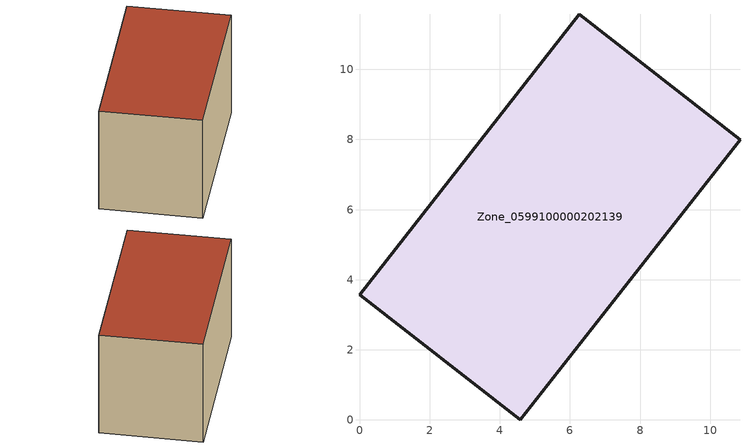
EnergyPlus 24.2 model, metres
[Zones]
Zone_0599100000202139
 floor ground (C_G): 6.26,11.58 10.85,7.99 4.58,0 0,3.58 z3.91
 wall outside (C_F): 10.85,7.99 6.26,11.58 0,3.58 4.58,0 10.85,7.99 z3.91:10.49
 roof outside (C_R): 0,3.58 4.58,0 10.85,7.99 6.26,11.58 z10.49
[BUILDING]
Pand.0599100000202139: North Axis=0; Terrain=City; Loads Convergence Tolerance Value=0.04; Temperature Convergence Tolerance Value=0.4; Solar Distribution=FullExterior; Maximum Number of Warmup Days=25; Minimum Number of Warmup Days=1
[Site:Location]
Rotterdam.The.Hague.AP_ZH_NLD Design_Conditions: Latitude=51.96; Longitude=4.45; Time Zone=1; Elevation=-4.5
[SITE:GROUNDTEMPERATURE:BUILDINGSURFACE]
18, 18, 18, 18, 18, 18, 18, 18, 18, 18, 18, 18
[MATERIAL] Thermal Absorptance=0.9; Solar Absorptance=0.7; Visible Absorptance=0.7
Name | Roughness | Thickness | Conductivity | Density | Specific Heat
G.TI.1946-1964 | MediumSmooth | 0.15 | 1 | 540 | 1210
F.TI.1946-1964 | Rough | 0.3 | 0.857143 | 1920 | 840
R.TI.1946-1964 | MediumRough | 0.2 | 0.277778 | 1500 | 1000
[CONSTRUCTION]
C_G: G.TI.1946-1964
C_F: F.TI.1946-1964
C_R: R.TI.1946-1964
[ZONE]
Zone_0599100000202139: Type=1; Multiplier=1; Ceiling Height=Autocalculate; Volume=Autocalculate; Floor Area=autocalculate; Part of Total Floor Area=Yes
[ZONEINFILTRATION:DESIGNFLOWRATE]
Infil_Zone_0599100000202139: Zone or ZoneList or Space or SpaceList=Zone_0599100000202139; Schedule=AlwaysOn; Design Flow Rate Calculation Method=Flow/Area; Flow Rate per Floor Area=0.003; Constant Term Coefficient=1; Temperature Term Coefficient=0; Velocity Term Coefficient=0; Velocity Squared Term Coefficient=0
[HVACTEMPLATE:ZONE:IDEALLOADSAIRSYSTEM]
Zone_0599100000202139: Maximum Heating Supply Air Temperature=50; Minimum Cooling Supply Air Temperature=13; Maximum Heating Supply Air Humidity Ratio=0.0156; Minimum Cooling Supply Air Humidity Ratio=0.0077; Heating Limit=NoLimit; Cooling Limit=NoLimit; Dehumidification Control Type=ConstantSensibleHeatRatio; Cooling Sensible Heat Ratio=0.7; Dehumidification Setpoint=60; Humidification Control Type=None; Humidification Setpoint=30; Outdoor Air Method=None; Outdoor Air Flow Rate per Person=0.00944; Outdoor Air Flow Rate per Zone Floor Area=0; Outdoor Air Flow Rate per Zone=0; Demand Controlled Ventilation Type=None; Outdoor Air Economizer Type=NoEconomizer; Heat Recovery Type=None; Sensible Heat Recovery Effectiveness=0.7; Latent Heat Recovery Effectiveness=0.65
[ZONECONTROL:THERMOSTAT]
ThermostatControl_Zone_0599100000202139: Zone or ZoneList=Zone_0599100000202139; Control Type Schedule=DualSetpointControlType; Control 1=Thermostat_Zone_0599100000202139; Temperature Difference Between Cutout And Setpoint=0
[THERMOSTATSETPOINT:DUALSETPOINT]
Thermostat_Zone_0599100000202139: Heating Setpoint Temperature Schedule=HeatingSetpoint_Zone_0599100000202139; Cooling Setpoint Temperature Schedule=CoolingSetpoint_Zone_0599100000202139
[SCHEDULE:COMPACT]
HeatingSetpoint_Zone_0599100000202139: Through: 12/31, For: AllDays, Until: 24:00, 21
CoolingSetpoint_Zone_0599100000202139: Through: 12/31, For: AllDays, Until: 24:00, 24
DualSetpointControlType: Through: 12/31, For: AllDays, Until: 24:00, 4
AlwaysOn: Through: 12/31, For: AllDays, Until: 24:00, 1
